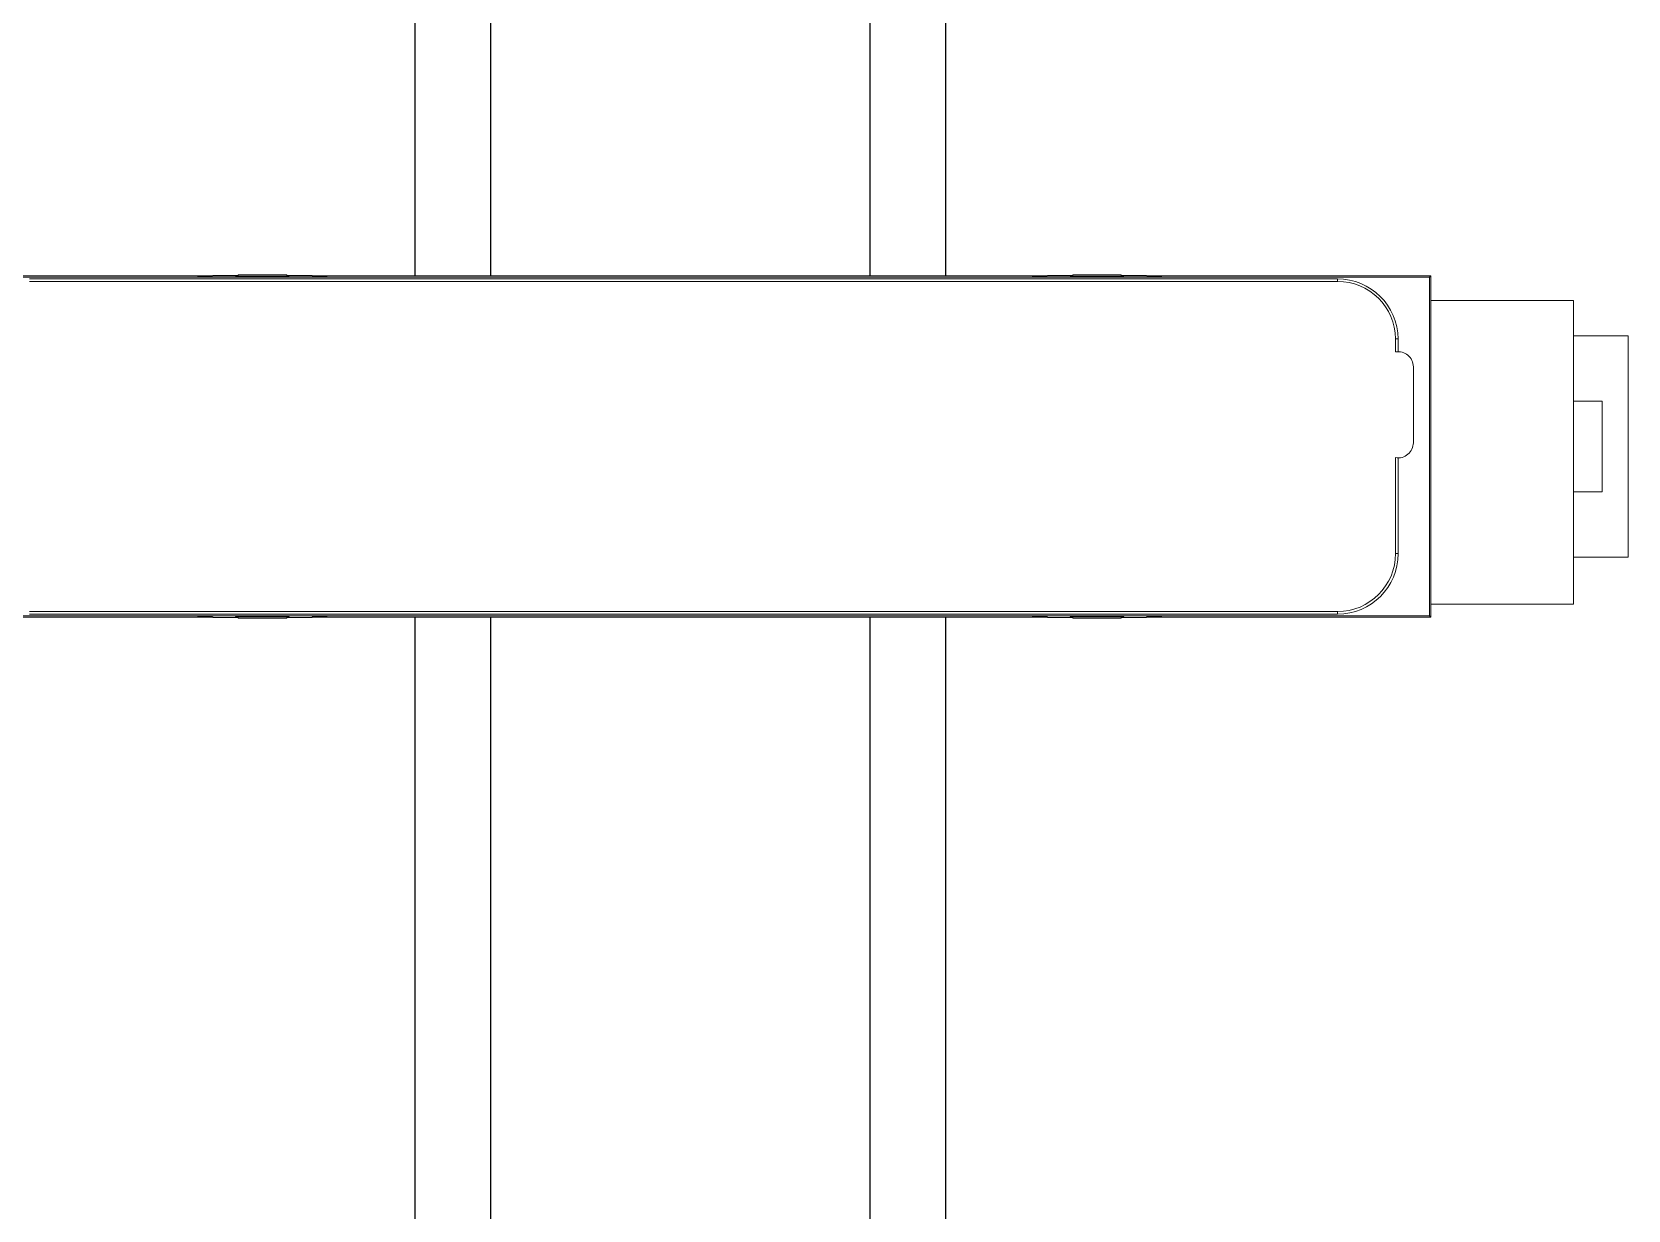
# Model space of a CAD drawing. Header units: millimetres. Extents: x 37984 to 70752, y 14140 to 37584.
# Drawn here: x 39396.4 to 39501.6, y 32037 to 32114.7 of the extents above; entities that cross this region are included whole.
import ezdxf

# ---------------------------------------------------------------- set-up
doc = ezdxf.new("R2010")
doc.units = ezdxf.units.MM
doc.set_wipeout_variables(frame=1)
doc.layers.add('000-PI-Oprema', color=30, linetype='Continuous', lineweight=5)
doc.layers.add('004-PI-DIN Šina', color=3, linetype='Continuous')

# ---------------------------------------------------------------- blocks, each defined once
blk = doc.blocks.new('*U529')
at = {"layer": '004-PI-DIN Šina'}
blk.add_lwpolyline([(220, -17.5000000000005), (220, 17.4999999999995), (0, 17.5), (0, -17.5)], close=True, dxfattribs=at)
for points in [[(0, 12.5), (220, 12.4999999999995)], [(0, -12.5), (220, -12.5000000000005)]]:
    blk.add_lwpolyline(points, dxfattribs=at)
blk = doc.blocks.new('XPSBAC14AC')
blk.add_wipeout([(51947.94223500646, 38327.305808248195), (51951.03048949997, 38327.305808248195), (51951.03048949997, 38330.90535723509), (51965.63398051297, 38330.90535723509), (51965.63398051297, 38327.305808248195), (51967.94223500647, 38327.305808248195), (51967.94223500647, 38317.903611728594), (51969.58223500647, 38317.903611728594), (51969.58223500647, 38218.90361172859), (51967.94223500647, 38218.90361172859), (51967.94223500647, 38209.50141520889), (51965.63398051297, 38209.50141520889), (51965.63398051297, 38205.90186622209), (51951.03048949997, 38205.90186622209), (51951.03048949997, 38209.50141520889), (51947.942235006456, 38209.50141520889), (51947.94223500646, 38218.90361172859), (51947.08223500646, 38218.90361172859), (51947.08223500646, 38317.903611728594), (51947.94223500646, 38317.903611728594)]).dxf.layer = '000-PI-Oprema'
at = {"layer": '000-PI-Oprema'}
for p, q in [((51947.08223500646, 38299.17804881949), (51947.08223500646, 38317.90361172859)), ((51947.16951033116, 38218.99088705319), (51947.16951033116, 38317.81633640389)), ((51969.49495968186, 38317.81633640389), (51969.49495968186, 38218.99088705319)), ((51969.58223500646, 38317.90361172859), (51969.58223500646, 38299.17804881949)), ((51947.28223500646, 38311.25361172779), (51947.28223500646, 38225.05361172859)), ((51947.45244349666, 38311.25361172779), (51947.45244349666, 38225.05361172859)), ((51969.21202651626, 38225.05361172929), (51969.21202651626, 38311.25361172859)), ((51969.38223500646, 38225.05361172929), (51969.38223500646, 38311.25361172859)), ((51947.13547295456, 38300.15361172859), (51947.08223500646, 38300.15361172859)), ((51969.58223500646, 38300.15361172859), (51969.52899705846, 38300.15361172859)), ((51947.05779791556, 38299.15361172859), (51947.13561003935, 38299.23142385229)), ((51947.05779791556, 38297.50361172859), (51947.05779791556, 38299.15361172859)), ((51969.52885997366, 38299.23142385229), (51969.60667209735, 38299.15361172859)), ((51969.60667209735, 38299.15361172859), (51969.60667209735, 38297.50243901269)), ((51947.02358555976, 38297.50361172859), (51947.10787218676, 38297.50361172859)), ((51947.02358555976, 38294.30361172859), (51947.02358555976, 38297.50361172859)), ((51947.10787218676, 38297.67236480139), (51947.07928069946, 38297.67286386759)), ((51947.07928069946, 38297.67286386759), (51947.07928069946, 38297.50361172859)), ((51947.10787218676, 38294.13485865579), (51947.10787218676, 38297.67236480139)), ((51969.58518931356, 38297.67286386759), (51969.55659782625, 38297.67236480139)), ((51969.55659782625, 38297.67236480139), (51969.55659782625, 38294.13485865579)), ((51969.55659782625, 38297.50243901269), (51969.64088445326, 38297.50243901269)), ((51969.58518931356, 38297.50243901269), (51969.58518931356, 38297.67286386759)), ((51969.64088445326, 38297.50243901269), (51969.64088445326, 38294.30373274589)), ((51947.10787218676, 38294.30361172859), (51947.02358555976, 38294.30361172859)), ((51947.05779791556, 38292.65361172859), (51947.05779791556, 38294.30361172859)), ((51947.07928069946, 38294.30361172859), (51947.07928069946, 38294.13435958949)), ((51947.07928069946, 38294.13435958949), (51947.10787218676, 38294.13485865579)), ((51969.64088445326, 38294.30373274589), (51969.55659782625, 38294.30373274589)), ((51969.55659782625, 38294.13485865579), (51969.58518931356, 38294.13435958949)), ((51969.58518931356, 38294.13435958949), (51969.58518931356, 38294.30373274589)), ((51969.60667209735, 38294.30373274589), (51969.60667209735, 38292.65361172859)), ((51947.13561003935, 38292.57579960479), (51947.05779791556, 38292.65361172859)), ((51947.08223500646, 38244.17804881949), (51947.08223500646, 38292.62917463769)), ((51969.60667209735, 38292.65361172859), (51969.52885997366, 38292.57579960479)), ((51969.58223500646, 38292.62917463769), (51969.58223500646, 38244.17804881949)), ((51947.08223500646, 38291.65361172859), (51947.13547295456, 38291.65361172859)), ((51969.52899705846, 38291.65361172859), (51969.58223500646, 38291.65361172859)), ((51947.13547295456, 38245.15361172859), (51947.08223500646, 38245.15361172859)), ((51969.58223500646, 38245.15361172859), (51969.52899705846, 38245.15361172859)), ((51947.05779791556, 38244.15361172859), (51947.13561003935, 38244.23142385229)), ((51947.05779791556, 38242.50361172859), (51947.05779791556, 38244.15361172859)), ((51969.52885997366, 38244.23142385229), (51969.60667209735, 38244.15361172859)), ((51969.60667209735, 38244.15361172859), (51969.60667209735, 38242.50361172859)), ((51947.02358555976, 38239.30361172859), (51947.02358555976, 38242.50361172859)), ((51947.02358555976, 38242.50361172859), (51947.10787218676, 38242.50361172859)), ((51947.07928069946, 38242.67286386759), (51947.07928069946, 38242.50361172859)), ((51947.10787218676, 38242.67236480139), (51947.07928069946, 38242.67286386759)), ((51947.10787218676, 38239.13485865579), (51947.10787218676, 38242.67236480139)), ((51969.58518931356, 38242.67286386759), (51969.55659782625, 38242.67236480139)), ((51969.55659782625, 38242.67236480139), (51969.55659782625, 38239.13485865579)), ((51969.55659782625, 38242.50361172859), (51969.64088445326, 38242.50361172859)), ((51969.58518931356, 38242.50361172859), (51969.58518931356, 38242.67286386759)), ((51969.64088445326, 38242.50361172859), (51969.64088445326, 38239.30361172859)), ((51947.10787218676, 38239.30361172859), (51947.02358555976, 38239.30361172859)), ((51947.05779791556, 38237.65361172859), (51947.05779791556, 38239.30361172859)), ((51947.07928069946, 38239.30361172859), (51947.07928069946, 38239.13435958949)), ((51947.07928069946, 38239.13435958949), (51947.10787218676, 38239.13485865579)), ((51969.64088445326, 38239.30361172859), (51969.55659782625, 38239.30361172859)), ((51969.55659782625, 38239.13485865579), (51969.58518931356, 38239.13435958949)), ((51969.58518931356, 38239.13435958949), (51969.58518931356, 38239.30361172859)), ((51969.60667209735, 38239.30361172859), (51969.60667209735, 38237.65361172859)), ((51947.13561003935, 38237.57579960479), (51947.05779791556, 38237.65361172859)), ((51947.08223500646, 38218.90361172859), (51947.08223500646, 38237.62917463769)), ((51969.60667209735, 38237.65361172859), (51969.52885997366, 38237.57579960479)), ((51969.58223500646, 38237.62917463769), (51969.58223500646, 38218.90361172859)), ((51947.08223500646, 38236.65361172859), (51947.13547295456, 38236.65361172859)), ((51969.52899705846, 38236.65361172859), (51969.58223500646, 38236.65361172859)), ((51947.45244349666, 38225.05361172859), (51947.28223500646, 38225.05361172859)), ((51969.38223500646, 38225.05361172929), (51969.21202651626, 38225.05361172929)), ((51951.28223214325, 38221.22382021879), (51957.59684529366, 38221.22392647769)), ((51951.28223500726, 38221.05361172859), (51951.28223214306, 38221.22382021879)), ((51964.56544710076, 38221.22404374159), (51965.42492944196, 38221.22405820449)), ((51965.42586934545, 38221.05384973009), (51965.42492944196, 38221.22405820449)), ((51957.59684815776, 38221.05371798749), (51951.28223500646, 38221.05361172859)), ((51965.42586934545, 38221.05384973009), (51964.56544996495, 38221.05383525139)), ((51963.58223500646, 38220.05361172859), (51958.58223500646, 38220.05361172859)), ((51947.16951033116, 38218.99088705319), (51947.08223500646, 38218.90361172859)), ((51969.58223500646, 38218.90361172859), (51947.08223500646, 38218.90361172859)), ((51969.49495968186, 38218.99088705319), (51947.16951033116, 38218.99088705319)), ((51947.94223500646, 38209.50141520889), (51947.94223500646, 38218.90361172859)), ((51967.94223500646, 38218.90361172859), (51967.94223500646, 38209.50141520889)), ((51969.49495968186, 38218.99088705319), (51969.58223500646, 38218.90361172859)), ((51947.94223500646, 38209.50141520889), (51967.94223500646, 38209.50141520889)), ((51951.03048949996, 38205.90186622209), (51951.03048949996, 38209.50141520889)), ((51955.33395004966, 38207.60831432569), (51955.33395004966, 38209.50141520889)), ((51961.32753240936, 38209.50141520889), (51961.32753240936, 38207.60831432569)), ((51965.63398051295, 38205.90186622209), (51965.63398051295, 38209.50141520889)), ((51961.32753240936, 38207.60831432569), (51955.33395004966, 38207.60831432569)), ((51965.63398051295, 38205.90186622209), (51951.03048949996, 38205.90186622209))]:
    blk.add_line(p, q, dxfattribs=at)
for centre, radius, start, end in [((51951.28223500646, 38225.05361172859), 4, 180, 270), ((51951.28223500646, 38225.05361172859), 3.8297915098, 180, 269.9999571641584), ((51965.38223500576, 38225.05361172929), 3.8297915105, 270.6387453908434, 0), ((51965.38223500576, 38225.05361172929), 4.0000000007, 270.6250282732038, 0), ((51958.58223500646, 38221.05361172859), 1, 170.1938802667941, 270), ((51963.58223457326, 38221.05179784509), 0.9981861165000001, 270, 9.936632259778706)]:
    blk.add_arc(centre, radius, start, end, dxfattribs=at)
for points, knots in [([(51947.14336613926, 38299.69254511479), (51947.14337896056, 38299.72223882529), (51947.14328903105, 38299.78070082869), (51947.14285256735, 38299.86575014489), (51947.14216131956, 38299.94447542339), (51947.14122871806, 38300.01360851899), (51947.14024960325, 38300.06401100059), (51947.13928375186, 38300.09744049439), (51947.13865638035, 38300.11699016509), (51947.13779447375, 38300.1319206241), (51947.13744048766, 38300.14379735279), (51947.13614553276, 38300.14900393749), (51947.13626743416, 38300.15361172859), (51947.13547295456, 38300.15361172859)], [0, 0, 0, 0, 0.1930955295, 0.3801699702, 0.5530849789, 0.7050223603, 0.8298813659000001, 0.8806462959, 0.9229114554000001, 0.9561850312000001, 0.9802146915000001, 0.9948335711, 1, 1, 1, 1]), ([(51969.52899705846, 38300.15361172859), (51969.52820257906, 38300.15361172859), (51969.52832447975, 38300.14900393869), (51969.52702952536, 38300.14379735399), (51969.52667553905, 38300.1319206241), (51969.52581363246, 38300.11699016169), (51969.52518626086, 38300.09744048529), (51969.52422040926, 38300.06401098049), (51969.52324129426, 38300.01360848039), (51969.52230869286, 38299.94447536209), (51969.52161744536, 38299.86575006549), (51969.52118098186, 38299.78070073819), (51969.52109105245, 38299.72223873039), (51969.52110387375, 38299.69254501759)], [0, 0, 0, 0, 0.0051664263, 0.0197853007, 0.043814957, 0.0770885341, 0.1193536979, 0.1701186324, 0.2949776553, 0.4469150662, 0.6198300813000001, 0.8069044958, 1, 1, 1, 1]), ([(51947.13561003935, 38299.23142385229), (51947.13633420296, 38299.23214801599), (51947.13633189996, 38299.23606295799), (51947.13747441736, 38299.24297929349), (51947.13792960875, 38299.25474035739), (51947.13911766966, 38299.27818096499), (51947.14012899116, 38299.31718691819), (51947.14129278855, 38299.37407675739), (51947.14218020326, 38299.44294046119), (51947.14312141175, 38299.55043238759), (51947.14339112426, 38299.63468045489), (51947.14336613926, 38299.69254511479)], [0, 0, 0, 0, 0.0066596057, 0.0226156183, 0.047760991, 0.0819133772, 0.1759717188, 0.3009442841, 0.4521754103, 0.6237207695, 1, 1, 1, 1]), ([(51969.52110387375, 38299.69254501759), (51969.52107888865, 38299.63468036219), (51969.52134860136, 38299.55043230609), (51969.52228981026, 38299.44294040019), (51969.52317722516, 38299.37407671889), (51969.52434102225, 38299.31718690009), (51969.52535234346, 38299.27818095929), (51969.52654040445, 38299.25474035749), (51969.52699559576, 38299.24297929469), (51969.52813811335, 38299.23606295889), (51969.52813580986, 38299.23214801609), (51969.52885997366, 38299.23142385229)], [0, 0, 0, 0, 0.3762792802, 0.5478246328, 0.69905573, 0.8240282781999999, 0.9180866115, 0.9522389965000001, 0.9773843735, 0.9933403915000001, 1, 1, 1, 1]), ([(51947.13547295456, 38291.65361172859), (51947.13626738036, 38291.65361172859), (51947.13614546596, 38291.65821930439), (51947.13744028455, 38291.66342575749), (51947.13779427256, 38291.67530249239), (51947.13865639436, 38291.69023329369), (51947.13928426275, 38291.70978358769), (51947.14025067456, 38291.74321275329), (51947.14122889675, 38291.79361237649), (51947.14215662866, 38291.86274533119), (51947.14285158215, 38291.94147953969), (51947.14330624275, 38292.02653071189), (51947.14339177356, 38292.08499182189), (51947.14336614685, 38292.11467620919)], [0, 0, 0, 0, 0.0051661032, 0.0197844641, 0.0438140255, 0.0770885215, 0.1193557315, 0.1701223652, 0.2949765865, 0.4468997892, 0.6198344844, 0.8069641642000001, 1, 1, 1, 1]), ([(51947.14336614685, 38292.11467620919), (51947.14336617746, 38292.17254132579), (51947.14312080596, 38292.25678889789), (51947.14218495045, 38292.36428133859), (51947.14129259516, 38292.43314528349), (51947.14012775815, 38292.49003617579), (51947.13911754105, 38292.52904237039), (51947.13792982075, 38292.55248288919), (51947.13747460995, 38292.56424399809), (51947.13633200245, 38292.57116042789), (51947.13633422086, 38292.57507542329), (51947.13561003935, 38292.57579960479)], [0, 0, 0, 0, 0.37628041, 0.5478191618, 0.6990551062, 0.8240293756, 0.9180865123999999, 0.9522386112000001, 0.9773840441, 0.9933402605, 1, 1, 1, 1]), ([(51969.52885997366, 38292.57579960479), (51969.52813580606, 38292.57507543719), (51969.52813811246, 38292.57116047129), (51969.52699558865, 38292.56424409459), (51969.52654039756, 38292.55248295839), (51969.52535233236, 38292.52904220919), (51969.52434100926, 38292.49003602429), (51969.52317721036, 38292.43314585739), (51969.52228979686, 38292.36428178389), (51969.52134859125, 38292.25678938959), (51969.52107888096, 38292.17254098359), (51969.52110386606, 38292.11467611309)], [0, 0, 0, 0, 0.00665961, 0.022615642, 0.0477610474, 0.0819134777, 0.1759719282, 0.3009446197, 0.4521758543, 0.6237212182, 1, 1, 1, 1]), ([(51969.52110386606, 38292.11467611309), (51969.52109104486, 38292.08498251479), (51969.52118097986, 38292.02652076069), (51969.52161745675, 38291.94147182199), (51969.52230870836, 38291.86274692249), (51969.52324130766, 38291.79361417069), (51969.52422042126, 38291.74321194879), (51969.52518627096, 38291.70978263819), (51969.52581364175, 38291.69023307989), (51969.52667554525, 38291.67530270719), (51969.52702953295, 38291.6634260482), (51969.52832447966, 38291.65821949209), (51969.52820258315, 38291.65361172859), (51969.52899705846, 38291.65361172859)], [0, 0, 0, 0, 0.1930957327, 0.3801701862, 0.5530851967, 0.7050225731, 0.8298815190000001, 0.8806464085, 0.9229115278, 0.9561850703, 0.9802147077, 0.9948335742000001, 1, 1, 1, 1]), ([(51947.14336613926, 38244.69254511479), (51947.14337896056, 38244.72223882529), (51947.14328903105, 38244.78070082869), (51947.14285256735, 38244.86575014489), (51947.14216131956, 38244.94447542339), (51947.14122871806, 38245.01360851899), (51947.14024960325, 38245.06401100059), (51947.13928375186, 38245.09744049439), (51947.13865638035, 38245.11699016509), (51947.13779447375, 38245.1319206241), (51947.13744048766, 38245.14379735279), (51947.13614553276, 38245.14900393749), (51947.13626743416, 38245.15361172859), (51947.13547295456, 38245.15361172859)], [0, 0, 0, 0, 0.1930955295, 0.3801699702, 0.5530849789, 0.7050223603, 0.8298813659000001, 0.8806462959, 0.9229114554000001, 0.9561850312000001, 0.9802146915000001, 0.9948335711, 1, 1, 1, 1]), ([(51947.13561003935, 38244.23142385229), (51947.13633420296, 38244.23214801599), (51947.13633189996, 38244.23606295799), (51947.13747441736, 38244.24297929349), (51947.13792960875, 38244.25474035739), (51947.13911766966, 38244.27818096499), (51947.14012899116, 38244.31718691819), (51947.14129278855, 38244.37407675739), (51947.14218020326, 38244.44294046119), (51947.14312141175, 38244.55043238759), (51947.14339112426, 38244.63468045489), (51947.14336613926, 38244.69254511479)], [0, 0, 0, 0, 0.0066596057, 0.0226156183, 0.047760991, 0.0819133772, 0.1759717188, 0.3009442841, 0.4521754103, 0.6237207695, 1, 1, 1, 1]), ([(51969.52110387375, 38244.69254501759), (51969.52107888865, 38244.63468036219), (51969.52134860136, 38244.55043230609), (51969.52228981026, 38244.44294040019), (51969.52317722516, 38244.37407671889), (51969.52434102225, 38244.31718690009), (51969.52535234346, 38244.27818095929), (51969.52654040445, 38244.25474035749), (51969.52699559576, 38244.24297929469), (51969.52813811335, 38244.23606295889), (51969.52813580986, 38244.23214801609), (51969.52885997366, 38244.23142385229)], [0, 0, 0, 0, 0.3762792802, 0.5478246328, 0.69905573, 0.8240282781999999, 0.9180866115, 0.9522389965000001, 0.9773843735, 0.9933403915000001, 1, 1, 1, 1]), ([(51969.52899705846, 38245.15361172859), (51969.52820257906, 38245.15361172859), (51969.52832447975, 38245.14900393869), (51969.52702952536, 38245.14379735399), (51969.52667553905, 38245.1319206241), (51969.52581363246, 38245.11699016169), (51969.52518626086, 38245.09744048529), (51969.52422040926, 38245.06401098049), (51969.52324129426, 38245.01360848039), (51969.52230869286, 38244.94447536209), (51969.52161744536, 38244.86575006549), (51969.52118098186, 38244.78070073819), (51969.52109105245, 38244.72223873039), (51969.52110387375, 38244.69254501759)], [0, 0, 0, 0, 0.0051664263, 0.0197853007, 0.043814957, 0.0770885341, 0.1193536979, 0.1701186324, 0.2949776553, 0.4469150662, 0.6198300813000001, 0.8069044958, 1, 1, 1, 1]), ([(51947.13547295456, 38236.65361172859), (51947.13626738036, 38236.65361172859), (51947.13614546596, 38236.65821930439), (51947.13744028455, 38236.66342575749), (51947.13779427256, 38236.67530249239), (51947.13865639436, 38236.69023329369), (51947.13928426275, 38236.70978358769), (51947.14025067456, 38236.74321275329), (51947.14122889675, 38236.79361237649), (51947.14215662866, 38236.86274533119), (51947.14285158215, 38236.94147953969), (51947.14330624275, 38237.02653071189), (51947.14339177356, 38237.08499182189), (51947.14336614685, 38237.11467620919)], [0, 0, 0, 0, 0.0051661032, 0.0197844641, 0.0438140255, 0.0770885215, 0.1193557315, 0.1701223652, 0.2949765865, 0.4468997892, 0.6198344844, 0.8069641642000001, 1, 1, 1, 1]), ([(51947.14336614685, 38237.11467620919), (51947.14336617746, 38237.17254132579), (51947.14312080596, 38237.25678889789), (51947.14218495045, 38237.36428133859), (51947.14129259516, 38237.43314528349), (51947.14012775815, 38237.49003617579), (51947.13911754105, 38237.52904237039), (51947.13792982075, 38237.55248288919), (51947.13747460995, 38237.56424399809), (51947.13633200245, 38237.57116042789), (51947.13633422086, 38237.57507542329), (51947.13561003935, 38237.57579960479)], [0, 0, 0, 0, 0.37628041, 0.5478191618, 0.6990551062, 0.8240293756, 0.9180865123999999, 0.9522386112000001, 0.9773840441, 0.9933402605, 1, 1, 1, 1]), ([(51969.52885997366, 38237.57579960479), (51969.52813580606, 38237.57507543719), (51969.52813811246, 38237.57116047129), (51969.52699558865, 38237.56424409459), (51969.52654039756, 38237.55248295839), (51969.52535233236, 38237.52904220919), (51969.52434100926, 38237.49003602429), (51969.52317721036, 38237.43314585739), (51969.52228979686, 38237.36428178389), (51969.52134859125, 38237.25678938959), (51969.52107888096, 38237.17254098359), (51969.52110386606, 38237.11467611309)], [0, 0, 0, 0, 0.00665961, 0.022615642, 0.0477610474, 0.0819134777, 0.1759719282, 0.3009446197, 0.4521758543, 0.6237212182, 1, 1, 1, 1]), ([(51969.52110386606, 38237.11467611309), (51969.52109104486, 38237.08498251479), (51969.52118097986, 38237.02652076069), (51969.52161745675, 38236.94147182199), (51969.52230870836, 38236.86274692249), (51969.52324130766, 38236.79361417069), (51969.52422042126, 38236.74321194879), (51969.52518627096, 38236.70978263819), (51969.52581364175, 38236.69023307989), (51969.52667554525, 38236.67530270719), (51969.52702953295, 38236.6634260482), (51969.52832447966, 38236.65821949209), (51969.52820258315, 38236.65361172859), (51969.52899705846, 38236.65361172859)], [0, 0, 0, 0, 0.1930957327, 0.3801701862, 0.5530851967, 0.7050225731, 0.8298815190000001, 0.8806464085, 0.9229115278, 0.9561850703, 0.9802147077, 0.9948335742000001, 1, 1, 1, 1])]:
    blk.add_open_spline(points, degree=3, knots=knots, dxfattribs=at)

msp = doc.modelspace()

# ---------------------------------------------------------------- block references
at = {"rotation": 270}
msp.add_blockref('*U529', (39439.17161503615, 32179.40366254247), dxfattribs=at)

# ---------------------------------------------------------------- next in the draw order: block references
at = {"layer": '000-PI-Oprema', "ltscale": 0.25, "rotation": 89.99999999999999}
msp.add_blockref('XPSBAC14AC', (77707.53818783343, -19870.96559442146), dxfattribs=at)

doc.saveas('drawing.dxf')
